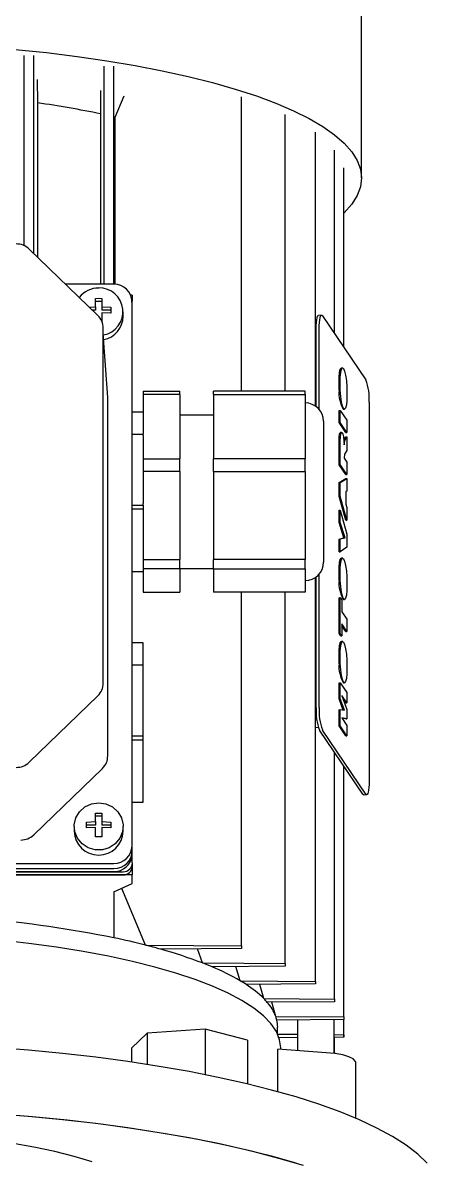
# Model space of a CAD drawing. Header units: millimetres. Extents: x 160 to 8396, y -16 to 5840.
# Drawn here: x 4505.3 to 4571.4, y 5098.4 to 5283.9 of the extents above; entities that cross this region are included whole.
import ezdxf

# ---------------------------------------------------------------- set-up
doc = ezdxf.new("R2010")
doc.units = ezdxf.units.MM
doc.header["$LTSCALE"] = 20

msp = doc.modelspace()

# ---------------------------------------------------------------- linework, layer by layer
at = {"color": 7, "linetype": 'Continuous', "lineweight": 25}
for p, q in [((4560.65, 5258.58), (4560.65, 5362.77)), ((4505.53, 5247.49), (4505.53, 5278.59)), ((4507.13, 5246.21), (4507.13, 5278.59)), ((4518.6, 5241.23), (4518.6, 5276.82)), ((4520.2, 5241.23), (4520.2, 5276.81)), ((4507.66, 5274.63), (4507.7, 5270.83)), ((4518.03, 5269.03), (4518.07, 5272.85)), ((4520.4, 5268.51), (4521.89, 5272.01)), ((4541.06, 5223.76), (4541.06, 5271.83)), ((4507.7, 5270.83), (4507.7, 5245.65)), ((4518.03, 5241.23), (4518.03, 5269.03)), ((4520.4, 5241.23), (4520.4, 5268.51)), ((4548.18, 5223.76), (4548.18, 5268.93)), ((4553.11, 5221.36), (4553.11, 5266.03)), ((4556.23, 5233.19), (4556.23, 5263.13)), ((4557.74, 5230.97), (4557.74, 5260.23)), ((4517.57, 5236.12), (4506.33, 5246.98)), ((4520.2, 5241.23), (4512.28, 5241.23)), ((4523.2, 5239.47), (4522.93, 5239.47)), ((4523.2, 5239.47), (4523.2, 5238.54)), ((4516.15, 5237.5), (4517.2, 5237.55)), ((4517.2, 5238.92), (4517.7, 5238.93)), ((4517.2, 5237.55), (4517.2, 5238.92)), ((4518.2, 5238.42), (4517.2, 5238.42)), ((4517.2, 5237.55), (4517.2, 5236.97)), ((4517.7, 5238.93), (4518.2, 5238.92)), ((4518.2, 5238.92), (4518.2, 5237.55)), ((4518.2, 5237.55), (4519.7, 5237.48)), ((4518.2, 5237.55), (4518.2, 5236.97)), ((4519.7, 5237.48), (4519.7, 5236.51)), ((4523.2, 5237.8), (4523.14, 5238.57)), ((4523.15, 5149.52), (4523.15, 5238.39)), ((4523.2, 5237.61), (4523.2, 5238.54)), ((4523.2, 5237.61), (4523.2, 5237.8)), ((4523.2, 5148.74), (4523.2, 5237.61)), ((4517.2, 5236.97), (4516.69, 5236.97)), ((4519.7, 5236.97), (4518.2, 5236.97)), ((4518.2, 5236.58), (4518.2, 5235.06)), ((4519.7, 5236.51), (4518.2, 5236.58)), ((4521.7, 5235.97), (4521.7, 5236.75)), ((4554.12, 5236.18), (4553.63, 5236.15)), ((4554.26, 5236.08), (4561.38, 5225.63)), ((4518.45, 5176.1), (4518.45, 5234.07)), ((4553.25, 5221.26), (4553.25, 5233.92)), ((4553.74, 5220.8), (4553.74, 5233.94)), ((4519.2, 5222.75), (4518.45, 5233.16)), ((4553.25, 5227.02), (4553.11, 5227.02)), ((4557.58, 5227.56), (4557.38, 5227.55)), ((4556.98, 5226.07), (4557.18, 5226.08)), ((4556.98, 5223.91), (4556.98, 5226.07)), ((4557.18, 5223.92), (4557.18, 5226.08)), ((4558.28, 5224.49), (4558.28, 5222.27)), ((4519.2, 5164.24), (4519.2, 5222.75)), ((4524.95, 5223.76), (4530.95, 5223.76)), ((4524.95, 5223.76), (4524.95, 5223.21)), ((4530.95, 5223.21), (4524.95, 5223.21)), ((4524.95, 5223.21), (4524.95, 5216.77)), ((4530.95, 5223.21), (4530.95, 5223.76)), ((4530.95, 5223.21), (4530.95, 5212.71)), ((4551.45, 5223.76), (4536.45, 5223.76)), ((4536.45, 5223.21), (4536.45, 5223.76)), ((4536.45, 5223.21), (4551.45, 5223.21)), ((4536.45, 5223.21), (4536.45, 5212.71)), ((4551.45, 5223.21), (4551.45, 5223.76)), ((4551.45, 5223.21), (4551.45, 5212.71)), ((4556.98, 5223.91), (4557.18, 5223.92)), ((4553.11, 5222.02), (4553.25, 5222.02)), ((4557.69, 5220.81), (4557.88, 5220.81)), ((4561.9, 5221.96), (4561.9, 5160.15)), ((4524.95, 5220.35), (4523.2, 5220.35)), ((4536.45, 5219.85), (4530.95, 5219.85)), ((4556.98, 5220.63), (4557.18, 5220.64)), ((4556.98, 5218.64), (4556.98, 5220.63)), ((4557.18, 5218.65), (4557.18, 5220.64)), ((4557.18, 5220.64), (4558.28, 5219.02)), ((4558.28, 5219.02), (4558.28, 5217.03)), ((4554.45, 5218.85), (4554.45, 5195.85)), ((4556.98, 5218.64), (4557.18, 5218.65)), ((4558.08, 5217.02), (4556.98, 5218.64)), ((4558.28, 5217.03), (4557.18, 5218.65)), ((4557.41, 5217.05), (4557.21, 5217.04)), ((4523.2, 5216.77), (4524.95, 5216.77)), ((4524.95, 5216.53), (4524.95, 5216.77)), ((4524.95, 5216.53), (4524.95, 5212.71)), ((4556.98, 5211.77), (4556.98, 5215.71)), ((4557.18, 5211.78), (4557.18, 5215.72)), ((4557.75, 5215.77), (4558.08, 5216.3)), ((4557.76, 5215.73), (4557.92, 5215.73)), ((4557.8, 5215.02), (4557.92, 5215.73)), ((4557.92, 5215.73), (4558.28, 5216.31)), ((4558.08, 5217.02), (4558.28, 5217.03)), ((4558.08, 5216.3), (4558.28, 5216.31)), ((4558.28, 5216.31), (4558.28, 5214.07)), ((4557.9, 5213.47), (4557.84, 5212.81)), ((4558.28, 5214.07), (4557.9, 5213.47)), ((4524.95, 5212.71), (4530.95, 5212.71)), ((4524.95, 5212.71), (4524.95, 5210.64)), ((4530.95, 5210.64), (4530.95, 5212.71)), ((4551.45, 5212.71), (4536.45, 5212.71)), ((4536.45, 5210.64), (4536.45, 5212.71)), ((4551.45, 5210.64), (4551.45, 5212.71)), ((4556.98, 5211.77), (4557.18, 5211.78)), ((4558.08, 5210.15), (4556.98, 5211.77)), ((4558.28, 5210.16), (4557.18, 5211.78)), ((4557.84, 5212.81), (4558.28, 5212.16)), ((4558.28, 5212.16), (4558.28, 5210.16)), ((4530.95, 5210.64), (4524.95, 5210.64)), ((4524.95, 5210.64), (4524.95, 5205.42)), ((4530.95, 5210.64), (4530.95, 5196.31)), ((4536.45, 5210.64), (4551.45, 5210.64)), ((4536.45, 5210.64), (4536.45, 5196.31)), ((4551.45, 5210.64), (4551.45, 5196.31)), ((4558.08, 5210.15), (4558.28, 5210.16)), ((4556.98, 5208.84), (4558.08, 5209.51)), ((4556.98, 5208.84), (4557.18, 5208.85)), ((4556.98, 5206.6), (4556.98, 5208.84)), ((4557.18, 5208.85), (4558.28, 5209.52)), ((4557.18, 5206.61), (4557.18, 5208.85)), ((4558.08, 5209.51), (4558.28, 5209.52)), ((4558.28, 5209.52), (4558.28, 5207.44)), ((4556.98, 5206.6), (4557.18, 5206.61)), ((4558.08, 5202.73), (4556.98, 5206.6)), ((4558.28, 5202.74), (4557.18, 5206.61)), ((4558.28, 5207.44), (4558.09, 5207.41)), ((4558.09, 5207.41), (4558.09, 5205.35)), ((4523.2, 5205.18), (4524.95, 5205.18)), ((4523.2, 5204.54), (4524.95, 5204.54)), ((4524.95, 5205.18), (4524.95, 5205.42)), ((4524.95, 5205.14), (4524.95, 5205.18)), ((4524.95, 5205.14), (4524.95, 5196.31)), ((4556.98, 5204.35), (4557.18, 5204.36)), ((4556.98, 5202.33), (4556.98, 5204.35)), ((4557.18, 5202.34), (4557.18, 5204.36)), ((4557.18, 5204.36), (4558.28, 5200.44)), ((4558.09, 5205.35), (4558.28, 5204.76)), ((4558.28, 5204.76), (4558.28, 5202.74)), ((4556.98, 5202.33), (4557.18, 5202.34)), ((4557.77, 5199.83), (4556.98, 5202.33)), ((4557.97, 5199.84), (4557.18, 5202.34)), ((4558.08, 5202.73), (4558.28, 5202.74)), ((4558.28, 5200.44), (4558.28, 5198.29)), ((4556.98, 5199.64), (4557.77, 5199.83)), ((4556.98, 5199.64), (4557.18, 5199.65)), ((4556.98, 5197.56), (4556.98, 5199.64)), ((4557.18, 5199.65), (4557.97, 5199.84)), ((4557.18, 5197.57), (4557.18, 5199.65)), ((4557.77, 5199.83), (4557.97, 5199.84)), ((4556.98, 5197.56), (4557.18, 5197.57)), ((4558.28, 5198.29), (4557.18, 5197.57)), ((4524.95, 5196.31), (4530.95, 5196.31)), ((4524.95, 5196.31), (4524.95, 5194.79)), ((4530.95, 5194.79), (4524.95, 5194.79)), ((4524.95, 5194.79), (4524.95, 5190.94)), ((4530.95, 5194.79), (4530.95, 5196.31)), ((4530.95, 5194.85), (4536.45, 5194.85)), ((4530.95, 5194.79), (4530.95, 5190.94)), ((4551.45, 5196.31), (4536.45, 5196.31)), ((4536.45, 5194.79), (4536.45, 5196.31)), ((4536.45, 5194.79), (4551.45, 5194.79)), ((4536.45, 5194.79), (4536.45, 5190.94)), ((4551.45, 5194.79), (4551.45, 5196.31)), ((4551.45, 5194.79), (4551.45, 5190.94)), ((4556.98, 5195.04), (4557.18, 5195.05)), ((4556.98, 5192.88), (4556.98, 5195.04)), ((4557.18, 5192.89), (4557.18, 5195.05)), ((4557.58, 5196.53), (4557.38, 5196.52)), ((4523.2, 5194.35), (4524.95, 5194.35)), ((4553.11, 5127.42), (4553.11, 5193.35)), ((4553.25, 5172.1), (4553.25, 5193.45)), ((4553.74, 5172.13), (4553.74, 5193.91)), ((4558.28, 5193.46), (4558.28, 5191.24)), ((4556.98, 5192.88), (4557.18, 5192.89)), ((4524.95, 5190.94), (4530.95, 5190.94)), ((4551.45, 5190.94), (4536.45, 5190.94)), ((4541.06, 5133.22), (4541.06, 5190.94)), ((4548.18, 5130.32), (4548.18, 5190.94)), ((4556.98, 5190.06), (4557.18, 5190.07)), ((4556.98, 5184.23), (4556.98, 5190.06)), ((4557.18, 5184.24), (4557.18, 5190.07)), ((4557.18, 5190.07), (4557.43, 5189.69)), ((4557.43, 5189.69), (4557.43, 5187.77)), ((4557.69, 5189.77), (4557.88, 5189.78)), ((4557.43, 5187.77), (4558.28, 5186.53)), ((4558.28, 5184.54), (4557.43, 5185.78)), ((4557.43, 5185.78), (4557.43, 5183.86)), ((4558.28, 5186.53), (4558.28, 5184.54)), ((4556.98, 5184.23), (4557.18, 5184.24)), ((4557.24, 5183.85), (4556.98, 5184.23)), ((4557.43, 5183.86), (4557.18, 5184.24)), ((4557.24, 5183.85), (4557.43, 5183.86)), ((4558.08, 5184.53), (4557.43, 5185.48)), ((4558.08, 5184.53), (4558.28, 5184.54)), ((4524.95, 5182.68), (4523.2, 5182.68)), ((4524.95, 5179.1), (4524.95, 5182.68)), ((4557.58, 5182.92), (4557.38, 5182.91)), ((4556.98, 5181.43), (4557.18, 5181.44)), ((4556.98, 5179.27), (4556.98, 5181.43)), ((4557.18, 5179.28), (4557.18, 5181.44)), ((4523.2, 5179.1), (4524.95, 5179.1)), ((4524.95, 5167.51), (4524.95, 5179.1)), ((4556.98, 5179.27), (4557.18, 5179.28)), ((4558.28, 5179.85), (4558.28, 5177.62)), ((4556.98, 5176.17), (4557.18, 5176.18)), ((4556.98, 5173.54), (4556.98, 5176.17)), ((4557.18, 5173.55), (4557.18, 5176.18)), ((4557.18, 5176.18), (4558.28, 5174.56)), ((4557.69, 5176.16), (4557.88, 5176.17)), ((4558.28, 5174.56), (4558.28, 5172.88)), ((4506.33, 5163.19), (4517.57, 5174.05)), ((4553.25, 5173.89), (4553.11, 5173.89)), ((4556.98, 5173.54), (4557.18, 5173.55)), ((4557.63, 5171.72), (4556.98, 5173.54)), ((4557.85, 5171.68), (4557.18, 5173.55)), ((4558.28, 5172.88), (4557.43, 5174.12)), ((4557.43, 5174.12), (4558.28, 5171.8)), ((4558.08, 5172.87), (4557.67, 5173.48)), ((4558.08, 5172.87), (4558.28, 5172.88)), ((4556.98, 5171.78), (4557.18, 5171.79)), ((4556.98, 5169.14), (4556.98, 5171.78)), ((4557.18, 5169.15), (4557.18, 5171.79)), ((4557.18, 5171.79), (4557.85, 5171.68)), ((4558.28, 5171.8), (4558.28, 5170.29)), ((4553.11, 5168.9), (4553.6, 5168.89)), ((4556.98, 5169.14), (4557.18, 5169.15)), ((4558.08, 5167.52), (4556.98, 5169.14)), ((4558.28, 5167.53), (4557.18, 5169.15)), ((4558.28, 5170.29), (4557.43, 5170.45)), ((4557.43, 5170.45), (4558.28, 5169.21)), ((4558.08, 5170.28), (4557.47, 5170.39)), ((4558.08, 5170.28), (4558.28, 5170.29)), ((4558.28, 5169.21), (4558.28, 5167.53)), ((4523.2, 5167.51), (4524.95, 5167.51)), ((4524.95, 5166.87), (4524.95, 5167.51)), ((4560.89, 5157.99), (4553.77, 5168.44)), ((4561.38, 5158.01), (4554.26, 5168.46)), ((4558.08, 5167.52), (4558.28, 5167.53)), ((4523.2, 5166.87), (4524.95, 5166.87)), ((4524.95, 5156.68), (4524.95, 5166.87)), ((4556.23, 5124.52), (4556.23, 5164.83)), ((4507.08, 5151.34), (4518.32, 5162.2)), ((4557.74, 5121.62), (4557.74, 5162.61)), ((4561.03, 5157.89), (4561.52, 5157.91)), ((4523.2, 5156.68), (4524.95, 5156.68)), ((4517.2, 5153.51), (4517.2, 5154.89)), ((4517.2, 5154.89), (4517.7, 5154.89)), ((4518.2, 5154.39), (4517.2, 5154.39)), ((4517.7, 5154.89), (4518.2, 5154.89)), ((4518.2, 5154.89), (4518.2, 5153.51)), ((4513.7, 5152.71), (4513.7, 5151.94)), ((4515.7, 5153.44), (4517.2, 5153.51)), ((4515.7, 5152.47), (4515.7, 5153.44)), ((4517.2, 5152.94), (4515.7, 5152.94)), ((4517.2, 5152.54), (4515.7, 5152.47)), ((4517.2, 5153.51), (4517.2, 5152.94)), ((4517.2, 5151.02), (4517.2, 5152.54)), ((4518.2, 5153.51), (4519.7, 5153.44)), ((4518.2, 5153.51), (4518.2, 5152.94)), ((4519.7, 5152.94), (4518.2, 5152.94)), ((4518.2, 5152.54), (4518.2, 5151.02)), ((4519.7, 5152.47), (4518.2, 5152.54)), ((4519.7, 5153.44), (4519.7, 5152.47)), ((4521.7, 5151.94), (4521.7, 5152.71)), ((4517.7, 5151.03), (4517.2, 5151.02)), ((4518.2, 5151.02), (4517.7, 5151.03)), ((4523.16, 5148.04), (4523.2, 5148.56)), ((4523.2, 5146.78), (4523.2, 5148.74)), ((4428.2, 5146.67), (4520.2, 5146.67)), ((4523.2, 5146.78), (4523.2, 5146.26)), ((4523.2, 5144.81), (4425.2, 5144.81)), ((4426.7, 5145.33), (4521.7, 5145.33)), ((4426.7, 5144.81), (4521.7, 5144.81)), ((4428.2, 5145.85), (4520.2, 5145.85)), ((4428.2, 5145.36), (4520.2, 5145.36)), ((4523.2, 5146.26), (4523.2, 5144.81)), ((4523.2, 5143.39), (4523.2, 5144.81)), ((4520.2, 5142.04), (4523.2, 5143.39)), ((4520.2, 5142.04), (4520.2, 5134.55)), ((4525.34, 5133.36), (4521.46, 5142.61)), ((4525.34, 5133.36), (4541.06, 5133.22)), ((4541.06, 5132.8), (4527.85, 5132.68)), ((4534.66, 5130.44), (4533.86, 5132.74)), ((4541.06, 5133.22), (4541.06, 5132.8)), ((4534.66, 5130.44), (4548.18, 5130.32)), ((4548.18, 5129.9), (4536.25, 5129.8)), ((4548.18, 5130.32), (4548.18, 5129.9)), ((4540.82, 5127.53), (4540.11, 5129.83)), ((4540.82, 5127.53), (4553.11, 5127.42)), ((4553.11, 5127), (4541.83, 5126.9)), ((4544.69, 5124.62), (4544.03, 5126.92)), ((4553.11, 5127.42), (4553.11, 5127)), ((4544.69, 5124.62), (4556.23, 5124.52)), ((4556.23, 5124.52), (4556.23, 5124.11)), ((4556.23, 5124.11), (4545.26, 5124.01)), ((4546.64, 5121.72), (4546, 5124.01)), ((4546.64, 5121.72), (4557.74, 5121.62)), ((4557.74, 5121.21), (4546.82, 5121.11)), ((4550.2, 5121.14), (4550.2, 5116.12)), ((4556.2, 5115.66), (4556.2, 5121.19)), ((4557.74, 5121.62), (4557.74, 5121.21)), ((4557.74, 5118.72), (4557.74, 5121.21)), ((4557.74, 5118.31), (4557.74, 5121.21)), ((4525.6, 5118.99), (4523.06, 5116.54)), ((4535.08, 5119.65), (4525.6, 5118.99)), ((4525.6, 5118.99), (4525.6, 5113.86)), ((4535.08, 5119.65), (4535.08, 5112.2)), ((4542.02, 5117.85), (4535.08, 5119.65)), ((4546.95, 5118.8), (4546.95, 5119.96)), ((4546.95, 5118.82), (4550.2, 5118.79)), ((4556.2, 5118.74), (4557.74, 5118.72)), ((4557.74, 5118.72), (4557.74, 5118.31)), ((4542.02, 5117.85), (4542.02, 5110.68)), ((4550.2, 5118.24), (4547.18, 5118.21)), ((4557.74, 5118.31), (4556.2, 5118.29)), ((4556.23, 5115.82), (4556.23, 5118.29)), ((4523.06, 5116.54), (4523.06, 5114.25)), ((4546.97, 5109.42), (4546.97, 5116.34)), ((4554.89, 5115.79), (4546.97, 5116.34)), ((4547.45, 5116.31), (4547.45, 5116.58)), ((4556.2, 5115.82), (4556.23, 5115.82)), ((4556.23, 5115.82), (4556.23, 5115.66)), ((4559.7, 5105.09), (4559.7, 5114.17))]:
    msp.add_line(p, q, dxfattribs=at)
at = {"color": 7, "linetype": 'Continuous', "lineweight": 25, "flags": 128}
for points in [[(4504.06, 5279.57), (4509.2, 5279.03), (4514.19, 5278.41), (4519.02, 5277.71), (4523.66, 5276.93), (4528.1, 5276.07), (4532.32, 5275.14), (4536.3, 5274.14), (4540.03, 5273.08), (4543.49, 5271.96), (4546.66, 5270.78), (4549.53, 5269.55), (4552.09, 5268.28), (4554.34, 5266.97), (4556.25, 5265.63), (4557.83, 5264.25), (4559.06, 5262.85), (4559.94, 5261.44), (4560.48, 5260.01), (4560.65, 5258.58), (4560.48, 5257.14), (4559.94, 5255.71), (4559.06, 5254.3), (4557.83, 5252.9), (4557.74, 5252.82)], [(4553.25, 5233.92), (4553.26, 5234.47), (4553.29, 5234.97), (4553.34, 5235.4), (4553.4, 5235.75), (4553.48, 5235.99), (4553.57, 5236.13), (4553.63, 5236.15)], [(4553.74, 5233.94), (4553.75, 5234.5), (4553.78, 5235), (4553.83, 5235.43), (4553.89, 5235.77), (4553.97, 5236.01), (4554.06, 5236.15), (4554.16, 5236.17), (4554.26, 5236.08)], [(4556.98, 5226.07), (4557.06, 5226.83), (4557.19, 5227.34), (4557.35, 5227.55), (4557.38, 5227.55)], [(4557.18, 5226.08), (4557.26, 5226.84), (4557.39, 5227.35), (4557.55, 5227.56), (4557.73, 5227.46), (4557.9, 5227.05), (4558.06, 5226.37), (4558.19, 5225.49), (4558.28, 5224.49)], [(4558.28, 5222.27), (4558.19, 5221.52), (4558.06, 5221.02), (4557.9, 5220.82), (4557.73, 5220.93), (4557.55, 5221.35), (4557.39, 5222.03), (4557.26, 5222.92), (4557.18, 5223.92)], [(4556.98, 5215.71), (4557, 5216.32), (4557.06, 5216.77), (4557.16, 5217.01), (4557.21, 5217.04)], [(4557.18, 5215.72), (4557.2, 5216.32), (4557.26, 5216.78), (4557.36, 5217.02), (4557.47, 5217.02), (4557.58, 5216.76), (4557.69, 5216.3), (4557.76, 5215.69), (4557.8, 5215.02)], [(4556.98, 5195.04), (4557.06, 5195.8), (4557.19, 5196.31), (4557.35, 5196.52), (4557.38, 5196.52)], [(4557.18, 5195.05), (4557.26, 5195.81), (4557.39, 5196.31), (4557.55, 5196.53), (4557.73, 5196.43), (4557.9, 5196.02), (4558.06, 5195.34), (4558.19, 5194.46), (4558.28, 5193.46)], [(4558.28, 5191.24), (4558.19, 5190.49), (4558.06, 5189.99), (4557.9, 5189.79), (4557.73, 5189.9), (4557.55, 5190.32), (4557.39, 5191), (4557.26, 5191.89), (4557.18, 5192.89)], [(4556.98, 5181.43), (4557.06, 5182.19), (4557.19, 5182.69), (4557.35, 5182.91), (4557.38, 5182.91)], [(4557.18, 5181.44), (4557.26, 5182.2), (4557.39, 5182.7), (4557.55, 5182.92), (4557.73, 5182.81), (4557.9, 5182.41), (4558.06, 5181.73), (4558.19, 5180.85), (4558.28, 5179.85)], [(4558.28, 5177.62), (4558.19, 5176.88), (4558.06, 5176.38), (4557.9, 5176.18), (4557.73, 5176.29), (4557.55, 5176.71), (4557.39, 5177.39), (4557.26, 5178.27), (4557.18, 5179.28)], [(4561.9, 5160.15), (4561.89, 5159.59), (4561.86, 5159.09), (4561.81, 5158.66), (4561.75, 5158.32), (4561.67, 5158.08), (4561.58, 5157.94), (4561.48, 5157.92), (4561.38, 5158.01)], [(4561.03, 5157.89), (4560.99, 5157.9), (4560.89, 5157.99)], [(4517.7, 5156.58), (4518.88, 5156.4), (4519.96, 5155.9), (4520.83, 5155.12), (4521.43, 5154.12), (4521.69, 5153), (4521.6, 5151.85), (4521.17, 5150.78), (4520.42, 5149.88), (4519.44, 5149.23), (4518.3, 5148.89), (4517.11, 5148.89), (4515.97, 5149.23), (4514.98, 5149.88), (4514.24, 5150.78), (4513.8, 5151.85), (4513.71, 5153), (4513.98, 5154.12), (4514.58, 5155.12), (4515.45, 5155.9), (4516.52, 5156.4), (4517.7, 5156.58)], [(4547.45, 5116.58), (4547.27, 5117.91), (4546.74, 5119.22), (4545.85, 5120.53), (4544.62, 5121.81), (4543.04, 5123.07), (4541.12, 5124.3), (4538.88, 5125.48), (4536.32, 5126.63), (4533.46, 5127.73), (4530.32, 5128.77), (4526.9, 5129.75), (4523.22, 5130.67), (4519.3, 5131.52), (4515.16, 5132.3), (4510.83, 5133), (4506.31, 5133.62), (4501.64, 5134.16), (4496.84, 5134.61), (4491.92, 5134.98), (4486.92, 5135.25), (4481.86, 5135.44), (4479.76, 5135.49)], [(4571.41, 5097.74), (4569.84, 5099.22), (4567.95, 5100.68), (4565.72, 5102.1), (4563.17, 5103.48), (4560.31, 5104.82), (4557.14, 5106.12), (4553.69, 5107.37), (4549.95, 5108.56), (4545.95, 5109.69), (4541.7, 5110.76), (4537.21, 5111.76), (4532.5, 5112.69), (4527.59, 5113.55), (4522.48, 5114.33), (4517.21, 5115.03), (4511.79, 5115.65), (4506.23, 5116.18), (4500.56, 5116.63)], [(4559.7, 5114.17), (4559.66, 5114.37), (4559.29, 5114.76), (4558.59, 5115.11), (4557.58, 5115.41), (4556.32, 5115.65), (4554.89, 5115.79)], [(4549.95, 5097.74), (4545.95, 5098.87), (4541.7, 5099.94), (4537.21, 5100.94), (4532.5, 5101.87), (4527.59, 5102.73), (4522.48, 5103.51), (4517.21, 5104.21), (4511.79, 5104.83), (4506.23, 5105.36), (4500.56, 5105.81)], [(4551.18, 5097.37), (4547.17, 5098.54), (4542.9, 5099.65), (4538.37, 5100.7), (4533.61, 5101.66), (4528.63, 5102.56), (4523.45, 5103.37), (4518.09, 5104.1), (4512.57, 5104.75), (4506.91, 5105.3), (4501.13, 5105.77)], [(4516.65, 5097.99), (4513.72, 5098.84), (4510.53, 5099.63), (4507.1, 5100.35), (4503.47, 5100.99), (4499.65, 5101.56), (4495.66, 5102.05), (4491.54, 5102.45), (4487.3, 5102.77), (4482.98, 5102.99), (4478.61, 5103.13), (4474.2, 5103.18), (4469.8, 5103.13), (4465.42, 5102.99), (4461.11, 5102.77), (4456.87, 5102.45), (4452.75, 5102.05), (4448.76, 5101.56), (4444.94, 5100.99), (4441.3, 5100.35), (4437.88, 5099.63), (4434.69, 5098.84), (4431.75, 5097.99)]]:
    msp.add_lwpolyline(points, dxfattribs=at)
at = {"color": 7, "linetype": 'Continuous', "lineweight": 25}
for centre, radius, start, end in [((4485.43, 5112.52), 159.87, 78.2361, 81.993), ((4493.13, 5150.07), 121.53, 77.0307, 77.1277), ((4520.25, 5238.33), 2.9, 1.0102, 90.9758), ((4517.68, 5236.58), 4.03, 89.6417, 141.8479), ((4517.81, 5236.76), 3.86, 279.8532, 91.654), ((4517.79, 5236.03), 3.91, 280.8958, 359.1112), ((4552.42, 5222.48), 9.5, 356.8628, 19.3281), ((4562.23, 5223.47), 5.27, 175.2449, 210.4157), ((4551.45, 5218.85), 3, 0, 90), ((4551.45, 5195.85), 3, 270, 360), ((4562.23, 5192.44), 5.27, 175.2449, 210.4157), ((4562.23, 5178.83), 5.27, 175.2449, 210.4157), ((4562.73, 5171.58), 9.5, 176.8628, 199.3281), ((4563.22, 5171.61), 9.5, 176.8628, 199.3281), ((4517.7, 5152.04), 4, 181.4504, 358.5496), ((4520.25, 5149.57), 2.9, 269.0242, 358.9898), ((4520.25, 5148.8), 2.95, 269.0242, 358.9898), ((4520.25, 5148.28), 2.92, 269.0694, 355.216), ((4521.73, 5146.8), 1.48, 269.0242, 358.9898), ((4521.73, 5146.29), 1.48, 269.0242, 358.9898), ((4476.6, 4911.79), 226.98, 78.9259, 89.8488), ((4494.44, 5012.13), 125.1, 75.7018, 78.116), ((4499.57, 5032.48), 104.11, 74.2385, 75.6701), ((4507.14, 5058.39), 77.12, 69.0973, 74.4238), ((4514.73, 5078.84), 55.32, 67.1053, 68.8857), ((4521.39, 5094.06), 38.7, 59.8621, 67.4241), ((4527.54, 5104.98), 26.17, 56.8952, 59.4998), ((4532.54, 5112.33), 17.28, 45.3499, 57.486), ((4536.71, 5116.73), 11.22, 40.4046, 44.6826), ((4539.6, 5119.03), 7.53, 20.8995, 41.3056), ((4541.47, 5119.85), 5.49, 13.2835, 19.9582), ((4541.97, 5119.96), 4.99, 0.0669, 13.3308)]:
    msp.add_arc(centre, radius, start, end, dxfattribs=at)
for points in [[(4506.33, 5246.98), (4506.02, 5247.22), (4505.4, 5247.71), (4504.61, 5247.79), (4504.21, 5247.82)], [(4518.45, 5234.07), (4518.41, 5234.45), (4518.33, 5235.22), (4517.83, 5235.82), (4517.57, 5236.12)], [(4517.57, 5174.05), (4517.83, 5174.35), (4518.33, 5174.95), (4518.41, 5175.71), (4518.45, 5176.1)], [(4518.32, 5162.2), (4518.58, 5162.49), (4519.08, 5163.09), (4519.16, 5163.86), (4519.2, 5164.24)], [(4504.21, 5162.34), (4504.61, 5162.38), (4505.4, 5162.46), (4506.02, 5162.95), (4506.33, 5163.19)], [(4504.96, 5150.49), (4505.36, 5150.53), (4506.15, 5150.61), (4506.77, 5151.09), (4507.08, 5151.34)]]:
    msp.add_open_spline(points, degree=3, dxfattribs=at)

doc.saveas('drawing.dxf')
